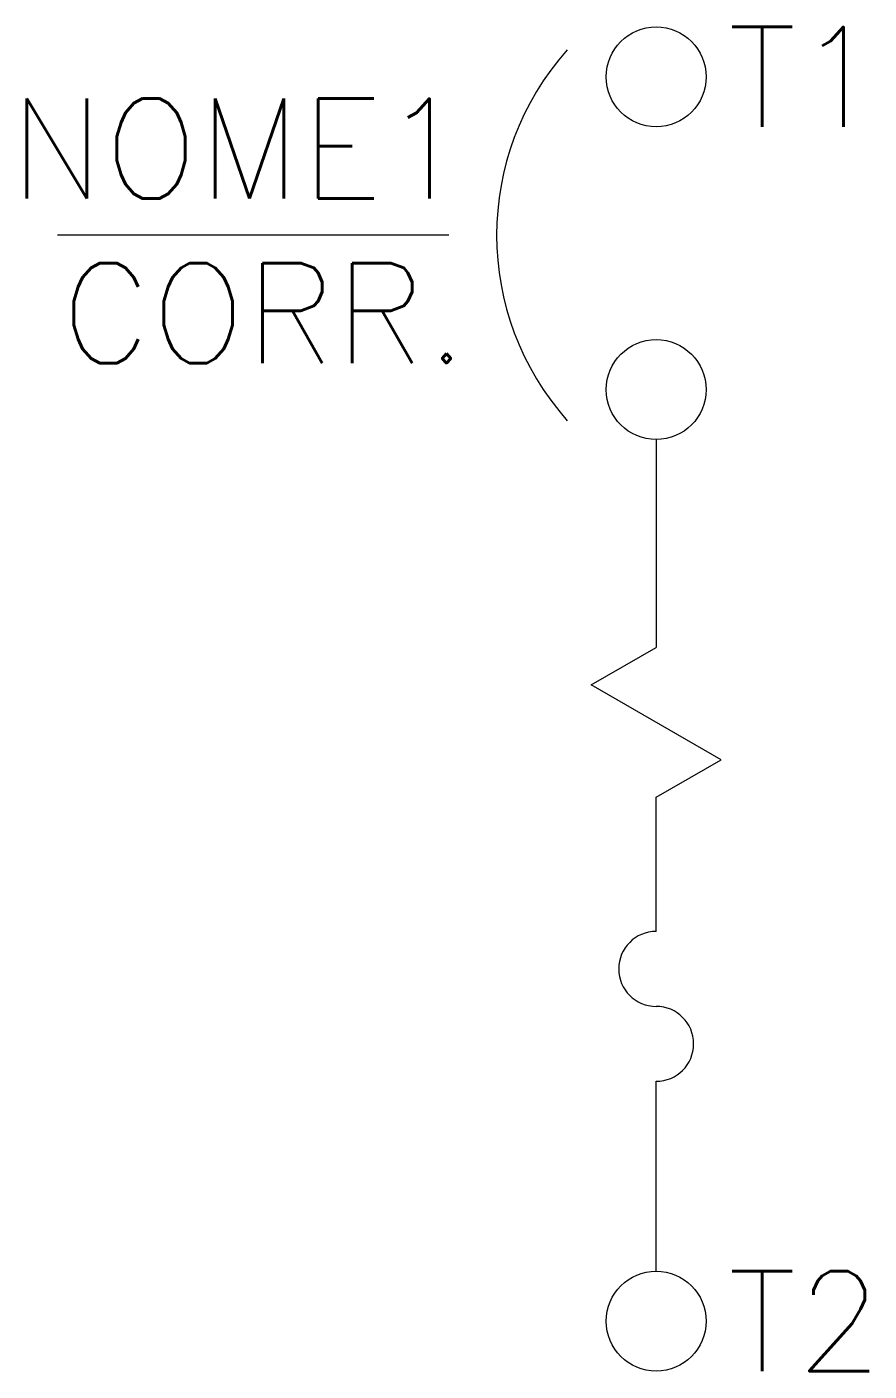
# Model space of a CAD drawing. Extents: x 362.4 to 379.3, y 198.4 to 225.3.
import ezdxf
from ezdxf.enums import TextEntityAlignment as Align

# ---------------------------------------------------------------- set-up
doc = ezdxf.new("R2010")
doc.units = 0
doc.header["$MEASUREMENT"] = 0
doc.layers.get('0').update_dxf_attribs({"linetype": 'CONTINUOUS'})
doc.styles.add('ROMANS', font='romans')

msp = doc.modelspace()

# ---------------------------------------------------------------- linework, layer by layer
at = {"color": 0}
for p, q in [((370.844, 221.123), (363.01, 221.123)), ((374.997, 200.391), (374.997, 204.19))]:
    msp.add_line(p, q, dxfattribs=at)
at = {"linetype": 'Continuous'}
for p, q in [((374.997, 217.033), (374.997, 212.874)), ((373.698, 212.124), (374.997, 212.874)), ((376.296, 210.624), (373.698, 212.124)), ((374.997, 209.874), (376.296, 210.624)), ((374.997, 207.19), (374.997, 209.874))]:
    msp.add_line(p, q, dxfattribs=at)
for centre in [(374.997, 224.291), (374.997, 218.033), (374.997, 199.391)]:
    msp.add_circle(centre, 1, dxfattribs=at)
for centre, radius, start, end in [((377.385, 221.123), 5.581, 138.3063, 221.6937), ((374.997, 206.44), 0.75, 90, 270), ((374.997, 204.94), 0.75, 270, 90)]:
    msp.add_arc(centre, radius, start, end, dxfattribs=at)

# ---------------------------------------------------------------- texts
at = {"style": 'ROMANS'}
for tag, p in [('T1', (376.432, 224.291)), ('T2', (376.432, 199.391))]:
    msp.add_attdef(tag, text='', height=2, dxfattribs=at).set_placement(p, align=Align.MIDDLE_LEFT)
for tag, text, p in [('NOME1', 'NOME1', (371.228, 222.857)), ('CORR.', 'CORR.', (371.228, 219.563))]:
    msp.add_attdef(tag, text=text, height=2, dxfattribs=at).set_placement(p, align=Align.MIDDLE_RIGHT)

doc.saveas('drawing.dxf')
